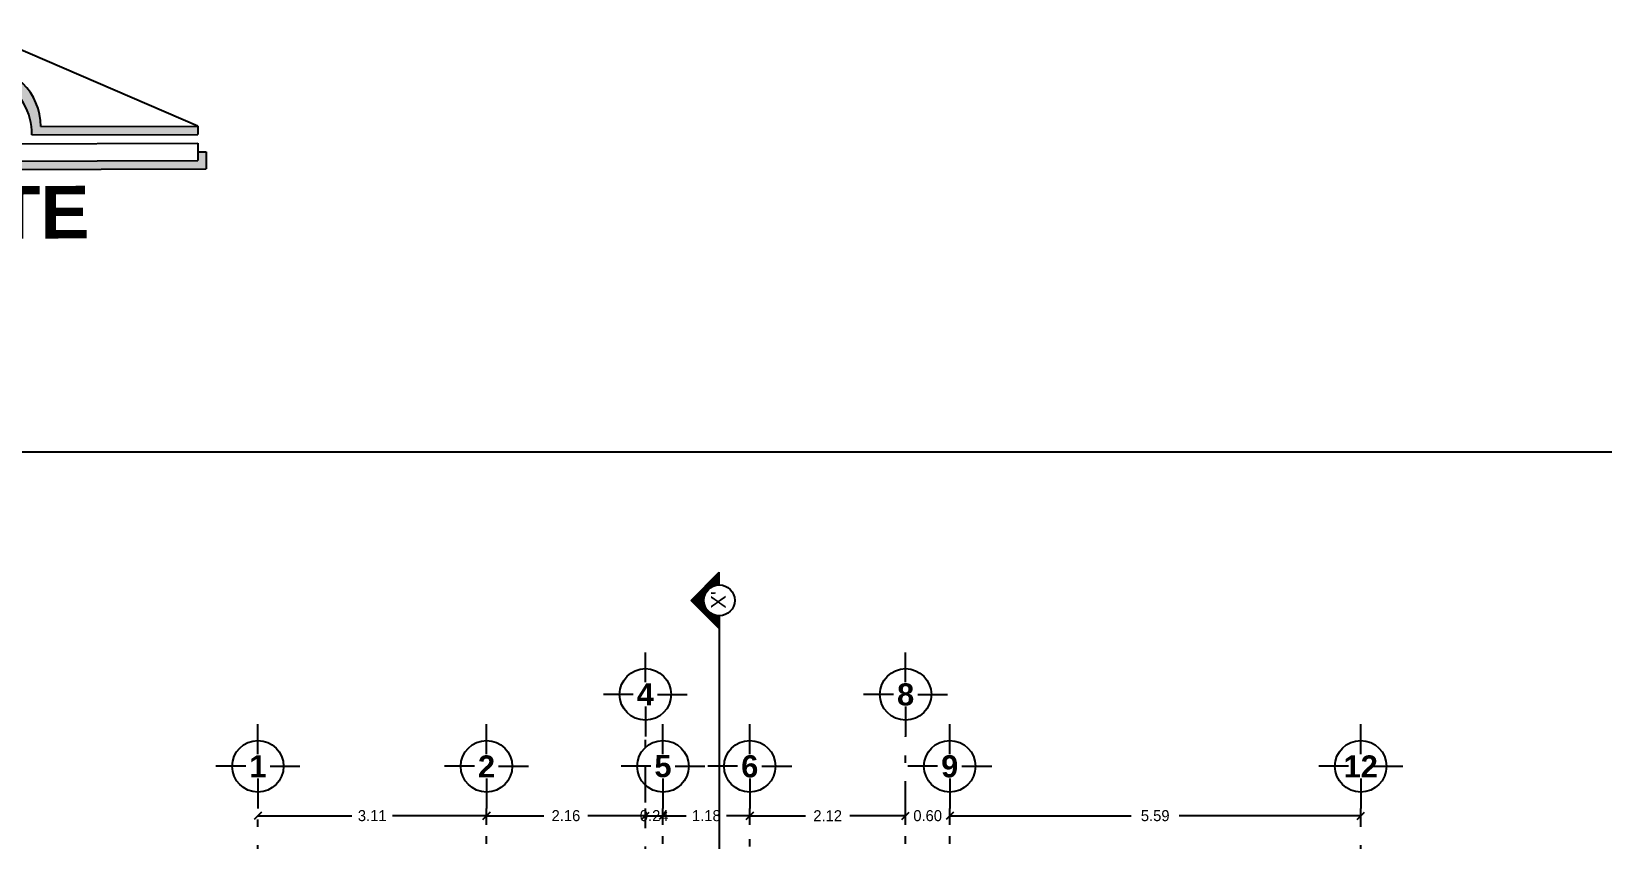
# Model space of a CAD drawing. Extents: x 12 to 127, y -37 to 29.
# Drawn here: x 57.34 to 78.71, y 17.68 to 28.66 of the extents above; entities that cross this region are included whole.
import ezdxf
from ezdxf.enums import TextEntityAlignment as Align

# ---------------------------------------------------------------- set-up
doc = ezdxf.new("R2010")
doc.units = 0
doc.header["$PDMODE"] = 34
doc.linetypes.add('DASHDOT', pattern=[1, 0.5, -0.25, 0, -0.25])
doc.layers.get('0').update_dxf_attribs({"linetype": 'CONTINUOUS'})
doc.layers.get('DEFPOINTS').update_dxf_attribs({"linetype": 'CONTINUOUS'})
for name, color, linetype in [('CEXT', 5, 'CONTINUOUS'), ('EJES', 10, 'DASHDOT'), ('TEJES', 7, 'CONTINUOUS'), ('UBICACION', 1, 'CONTINUOUS')]:
    doc.layers.add(name, color=color, linetype=linetype)
doc.styles.add('ARIAL', font='ARIAL.TTF')
doc.styles.add('EJES', font='swisseb.ttf')
doc.dimstyles.new('CEXT', dxfattribs={"dimtxt": 0.15, "dimasz": 0.1, "dimexe": 0.1, "dimexo": 0.15, "dimgap": 0.1, "dimtad": 0, "dimtih": 1, "dimtoh": 1, "dimzin": 0, "dimtxsty": 'STANDARD', "dimblk": 'COT', "dimblk1": 'OBLIQUE', "dimblk2": 'OBLIQUE', "dimsah": 1, "dimcen": 0.09, "dimse1": 1, "dimclrt": 7, "dimazin": 3, "dimtfac": 1, "dimtix": 1, "dimtmove": 0, "dimatfit": 3, "dimtolj": 1, "dimtzin": 0})

# ---------------------------------------------------------------- blocks, each defined once
blk = doc.blocks.new('NORTE')
h = blk.add_hatch(color=256)
h.paths.add_polyline_path([(1.2894, -0.7828), (1.2894, -0.6867), (1.2423, -0.6867), (1.2423, -0.7358), (-0.347, -0.7358), (-0.347, -0.7828)])
h.paths.add_polyline_path([(0.2957, -0.5868), (1.2423, -0.5868), (1.2423, -0.5397), (0.347, -0.5397, 0.662522), (-0.2415, -0.2906, -0.602428)])
for p, q in [((-1.2423, -0.5397), (0, 0)), ((1.2423, -0.5397), (0, 0)), ((-1.2423, -0.5397), (-0.347, -0.5397)), ((-1.2423, -0.5397), (-0.347, -0.5397)), ((0.2957, -0.5868), (1.2423, -0.5868)), ((0.347, -0.5397), (1.2423, -0.5397)), ((1.2423, -0.5397), (1.2423, -0.5868)), ((-1.2423, -0.6377), (1.2423, -0.6377)), ((-1.2423, -0.6377), (-1.2423, -0.7358)), ((1.2423, -0.6377), (1.2423, -0.7358)), ((1.2423, -0.6867), (1.2894, -0.6867)), ((1.2894, -0.6867), (1.2894, -0.7828)), ((-1.2423, -0.7358), (1.2423, -0.7358)), ((-0.347, -0.7358), (-0.347, -0.7828)), ((-0.347, -0.7828), (1.2894, -0.7828))]:
    blk.add_line(p, q)
for centre, start, end in [((0, -0.5397), 0, 180), ((-0.0512, -0.5807), 358.99594, 123.25975)]:
    blk.add_arc(centre, 0.347, start, end)
at = {"ltscale": 0.5, "style": 'EJES'}
blk.add_text('NORTE', height=0.3, dxfattribs=at).set_placement((-0.844, -1.1782, 0.073))
blk = doc.blocks.new('_OBLIQUE')
at = {"color": 0, "linetype": 'BYBLOCK'}
blk.add_line((-0.5, -0.5), (0.5, 0.5), dxfattribs=at)
blk = doc.blocks.new('*D122')
at = {"color": 0, "linetype": 'BYBLOCK'}
for p, q in [((60.425, 18), (61.705, 18)), ((63.535, 18), (62.255, 18)), ((63.535, 17.874), (63.535, 18.1))]:
    blk.add_line(p, q, dxfattribs=at)
at = {"layer": 'DEFPOINTS', "color": 0, "linetype": 'BYBLOCK'}
for p in [(63.535, 18), (60.425, 17.724), (63.535, 17.724)]:
    blk.add_point(p, dxfattribs=at)
at = {"color": 0, "linetype": 'BYBLOCK', "xscale": 0.1, "yscale": 0.1, "zscale": 0.1, "rotation": 180}
blk.add_blockref('_OBLIQUE', (60.425, 18), dxfattribs=at)
at = {"color": 0, "linetype": 'BYBLOCK', "xscale": 0.1, "yscale": 0.1, "zscale": 0.1}
blk.add_blockref('_OBLIQUE', (63.535, 18), dxfattribs=at)
at = {"color": 7, "linetype": 'BYBLOCK', "insert": (61.98, 18), "char_height": 0.15, "attachment_point": 5}
blk.add_mtext('\\A1;3.11', dxfattribs=at)
blk = doc.blocks.new('COT')
blk.add_circle((0, 0), 1)
blk = doc.blocks.new('*D125')
at = {"color": 0, "linetype": 'BYBLOCK'}
for p, q in [((67.115, 18), (67.875, 18)), ((69.235, 18), (68.475, 18)), ((69.235, 17.874), (69.235, 18.1))]:
    blk.add_line(p, q, dxfattribs=at)
at = {"layer": 'DEFPOINTS', "color": 0, "linetype": 'BYBLOCK'}
for p in [(69.235, 18), (67.115, 17.724), (69.235, 17.724)]:
    blk.add_point(p, dxfattribs=at)
at = {"color": 0, "linetype": 'BYBLOCK', "xscale": 0.1, "yscale": 0.1, "zscale": 0.1, "rotation": 180}
blk.add_blockref('_OBLIQUE', (67.115, 18), dxfattribs=at)
at = {"color": 0, "linetype": 'BYBLOCK', "xscale": 0.1, "yscale": 0.1, "zscale": 0.1}
blk.add_blockref('_OBLIQUE', (69.235, 18), dxfattribs=at)
at = {"color": 7, "linetype": 'BYBLOCK', "insert": (68.175, 18), "char_height": 0.15, "attachment_point": 5}
blk.add_mtext('\\A1;2.12', dxfattribs=at)
blk = doc.blocks.new('*D123')
at = {"color": 0, "linetype": 'BYBLOCK'}
for p, q in [((63.535, 18), (64.315, 18)), ((65.695, 18), (64.915, 18)), ((65.695, 17.863), (65.695, 18.1))]:
    blk.add_line(p, q, dxfattribs=at)
at = {"layer": 'DEFPOINTS', "color": 0, "linetype": 'BYBLOCK'}
for p in [(65.695, 18), (63.535, 17.724), (65.695, 17.713)]:
    blk.add_point(p, dxfattribs=at)
at = {"color": 0, "linetype": 'BYBLOCK', "xscale": 0.1, "yscale": 0.1, "zscale": 0.1, "rotation": 180}
blk.add_blockref('_OBLIQUE', (63.535, 18), dxfattribs=at)
at = {"color": 0, "linetype": 'BYBLOCK', "xscale": 0.1, "yscale": 0.1, "zscale": 0.1}
blk.add_blockref('_OBLIQUE', (65.695, 18), dxfattribs=at)
at = {"color": 7, "linetype": 'BYBLOCK', "insert": (64.615, 18), "char_height": 0.15, "attachment_point": 5}
blk.add_mtext('\\A1;2.16', dxfattribs=at)
blk = doc.blocks.new('*D126')
at = {"color": 0, "linetype": 'BYBLOCK'}
for p, q in [((65.935, 18), (66.25, 18)), ((67.115, 18), (66.8, 18)), ((67.115, 17.874), (67.115, 18.1))]:
    blk.add_line(p, q, dxfattribs=at)
at = {"layer": 'DEFPOINTS', "color": 0, "linetype": 'BYBLOCK'}
for p in [(67.115, 18), (65.935, 17.724), (67.115, 17.724)]:
    blk.add_point(p, dxfattribs=at)
at = {"color": 0, "linetype": 'BYBLOCK', "xscale": 0.1, "yscale": 0.1, "zscale": 0.1, "rotation": 180}
blk.add_blockref('_OBLIQUE', (65.935, 18), dxfattribs=at)
at = {"color": 0, "linetype": 'BYBLOCK', "xscale": 0.1, "yscale": 0.1, "zscale": 0.1}
blk.add_blockref('_OBLIQUE', (67.115, 18), dxfattribs=at)
at = {"color": 7, "linetype": 'BYBLOCK', "insert": (66.525, 18), "char_height": 0.15, "attachment_point": 5}
blk.add_mtext('\\A1;1.18', dxfattribs=at)
blk = doc.blocks.new('*D124')
at = {"color": 0, "linetype": 'BYBLOCK'}
for p, q in [((69.835, 18), (72.305, 18)), ((75.425, 18), (72.955, 18)), ((75.425, 17.874), (75.425, 18.1))]:
    blk.add_line(p, q, dxfattribs=at)
at = {"layer": 'DEFPOINTS', "color": 0, "linetype": 'BYBLOCK'}
for p in [(75.425, 18), (69.835, 17.724), (75.425, 17.724)]:
    blk.add_point(p, dxfattribs=at)
at = {"color": 0, "linetype": 'BYBLOCK', "xscale": 0.1, "yscale": 0.1, "zscale": 0.1, "rotation": 180}
blk.add_blockref('_OBLIQUE', (69.835, 18), dxfattribs=at)
at = {"color": 0, "linetype": 'BYBLOCK', "xscale": 0.1, "yscale": 0.1, "zscale": 0.1}
blk.add_blockref('_OBLIQUE', (75.425, 18), dxfattribs=at)
at = {"color": 7, "linetype": 'BYBLOCK', "insert": (72.63, 18), "char_height": 0.15, "attachment_point": 5}
blk.add_mtext('\\A1;5.59', dxfattribs=at)
blk = doc.blocks.new('*D127')
at = {"color": 0, "linetype": 'BYBLOCK'}
for p, q in [((65.695, 18), (65.595, 18)), ((65.695, 18), (65.935, 18)), ((65.935, 17.874), (65.935, 18.1)), ((65.935, 18), (66.035, 18))]:
    blk.add_line(p, q, dxfattribs=at)
at = {"layer": 'DEFPOINTS', "color": 0, "linetype": 'BYBLOCK'}
for p in [(65.935, 18), (65.695, 17.724), (65.935, 17.724)]:
    blk.add_point(p, dxfattribs=at)
at = {"color": 0, "linetype": 'BYBLOCK', "xscale": 0.1, "yscale": 0.1, "zscale": 0.1}
blk.add_blockref('_OBLIQUE', (65.695, 18), dxfattribs=at)
at = {"color": 0, "linetype": 'BYBLOCK', "xscale": 0.1, "yscale": 0.1, "zscale": 0.1, "rotation": 180}
blk.add_blockref('_OBLIQUE', (65.935, 18), dxfattribs=at)
at = {"color": 7, "linetype": 'BYBLOCK', "insert": (65.815, 18), "char_height": 0.15, "attachment_point": 5}
blk.add_mtext('\\A1;0.24', dxfattribs=at)
blk = doc.blocks.new('*D129')
at = {"color": 0, "linetype": 'BYBLOCK'}
for p, q in [((69.235, 18), (69.135, 18)), ((69.835, 17.874), (69.835, 18.1)), ((69.835, 18), (69.935, 18))]:
    blk.add_line(p, q, dxfattribs=at)
at = {"layer": 'DEFPOINTS', "color": 0, "linetype": 'BYBLOCK'}
for p in [(69.835, 18), (69.235, 17.724), (69.835, 17.724)]:
    blk.add_point(p, dxfattribs=at)
at = {"color": 0, "linetype": 'BYBLOCK', "xscale": 0.1, "yscale": 0.1, "zscale": 0.1}
blk.add_blockref('_OBLIQUE', (69.235, 18), dxfattribs=at)
at = {"color": 0, "linetype": 'BYBLOCK', "xscale": 0.1, "yscale": 0.1, "zscale": 0.1, "rotation": 180}
blk.add_blockref('_OBLIQUE', (69.835, 18), dxfattribs=at)
at = {"color": 7, "linetype": 'BYBLOCK', "insert": (69.535, 18), "char_height": 0.15, "attachment_point": 5}
blk.add_mtext('\\A1;0.60', dxfattribs=at)
blk = doc.blocks.new('*X92')
at = {"color": 0}
for p, q in [((-0.38, 0), (0, 0.38)), ((-0.371, 0), (0.004, 0.376)), ((-0.362, 0), (0.009, 0.371)), ((-0.354, 0), (0.013, 0.367)), ((-0.345, 0), (0.018, 0.362)), ((-0.336, 0), (0.022, 0.358)), ((-0.327, 0), (0.027, 0.354)), ((-0.318, 0), (0.031, 0.349)), ((-0.309, 0), (0.036, 0.345)), ((-0.301, 0), (0.04, 0.341)), ((-0.118, 0.174), (0.044, 0.336)), ((-0.096, 0.187), (0.049, 0.332)), ((-0.08, 0.194), (0.053, 0.327)), ((-0.066, 0.199), (0.058, 0.323)), ((-0.053, 0.203), (0.062, 0.319)), ((-0.042, 0.206), (0.067, 0.314)), ((-0.031, 0.208), (0.071, 0.31)), ((-0.021, 0.209), (0.076, 0.305)), ((-0.011, 0.21), (0.08, 0.301)), ((-0.002, 0.21), (0.084, 0.297)), ((0.007, 0.21), (0.089, 0.292)), ((0.015, 0.209), (0.093, 0.288)), ((0.023, 0.209), (0.098, 0.283)), ((0.031, 0.208), (0.102, 0.279)), ((0.039, 0.206), (0.107, 0.275)), ((0.046, 0.205), (0.111, 0.27)), ((0.053, 0.203), (0.116, 0.266)), ((0.06, 0.201), (0.12, 0.261)), ((0.067, 0.199), (0.125, 0.257)), ((0.073, 0.197), (0.129, 0.253)), ((0.079, 0.194), (0.133, 0.248)), ((0.086, 0.192), (0.138, 0.244)), ((0.092, 0.189), (0.142, 0.24)), ((0.098, 0.186), (0.147, 0.235)), ((0.103, 0.183), (0.151, 0.231)), ((0.109, 0.18), (0.156, 0.226)), ((0.114, 0.176), (0.16, 0.222)), ((0.12, 0.173), (0.165, 0.218)), ((-0.292, 0), (-0.174, 0.118)), ((-0.283, 0), (-0.187, 0.096)), ((-0.274, 0), (-0.194, 0.08)), ((-0.265, 0), (-0.199, 0.066)), ((-0.256, 0), (-0.203, 0.053)), ((-0.247, 0), (-0.206, 0.042)), ((-0.239, 0), (-0.208, 0.031)), ((-0.23, 0), (-0.209, 0.021)), ((-0.221, 0), (-0.21, 0.011)), ((-0.212, 0), (-0.21, 0.002)), ((0.125, 0.169), (0.169, 0.213)), ((0.13, 0.165), (0.173, 0.209)), ((0.135, 0.161), (0.178, 0.204)), ((0.139, 0.157), (0.182, 0.2)), ((0.144, 0.153), (0.187, 0.196)), ((0.148, 0.148), (0.191, 0.191)), ((0.153, 0.144), (0.196, 0.187)), ((0.157, 0.139), (0.2, 0.182)), ((0.161, 0.135), (0.205, 0.178)), ((0.165, 0.13), (0.209, 0.174)), ((0.169, 0.125), (0.213, 0.169)), ((0.173, 0.12), (0.218, 0.165)), ((0.176, 0.114), (0.222, 0.161)), ((0.18, 0.109), (0.227, 0.156)), ((0.183, 0.103), (0.231, 0.152)), ((0.186, 0.098), (0.236, 0.147)), ((0.189, 0.092), (0.24, 0.143)), ((0.192, 0.086), (0.245, 0.139)), ((0.194, 0.079), (0.249, 0.134)), ((0.197, 0.073), (0.254, 0.13)), ((0.199, 0.067), (0.258, 0.125)), ((0.201, 0.06), (0.262, 0.121)), ((0.203, 0.053), (0.267, 0.117)), ((0.205, 0.046), (0.271, 0.112)), ((0.206, 0.039), (0.276, 0.108)), ((0.208, 0.031), (0.28, 0.103)), ((0.209, 0.023), (0.285, 0.099)), ((0.209, 0.015), (0.289, 0.095)), ((0.21, 0.007), (0.294, 0.09)), ((0.212, 0), (0.298, 0.086)), ((0.221, 0), (0.302, 0.081)), ((0.23, 0), (0.307, 0.077)), ((0.239, 0), (0.311, 0.073)), ((0.247, 0), (0.316, 0.068)), ((0.256, 0), (0.32, 0.064)), ((0.265, 0), (0.325, 0.06)), ((0.274, 0), (0.329, 0.055)), ((0.283, 0), (0.334, 0.051)), ((0.292, 0), (0.338, 0.046)), ((0.301, 0), (0.342, 0.042)), ((0.309, 0), (0.347, 0.038)), ((0.318, 0), (0.351, 0.033)), ((0.327, 0), (0.356, 0.029)), ((0.336, 0), (0.36, 0.024)), ((0.345, 0), (0.365, 0.02)), ((0.354, 0), (0.369, 0.016)), ((0.362, 0), (0.374, 0.011)), ((0.371, 0), (0.378, 0.007)), ((0.38, 0), (0.383, 0.002))]:
    blk.add_line(p, q, dxfattribs=at)

msp = doc.modelspace()

# ---------------------------------------------------------------- linework, layer by layer
for p, q in [((66.319, 20.925), (66.701, 21.312)), ((66.701, 21.137), (66.701, 21.312)), ((66.701, 20.546), (66.319, 20.925)), ((66.701, 20.546), (66.701, 20.717))]:
    msp.add_line(p, q)
at = {"color": 1}
msp.add_line((66.702, -1.842), (66.702, 20.717), dxfattribs=at)
msp.add_arc((66.701, 20.927), 0.21, 90, 89.99999478174881)
at = {"layer": 'DEFPOINTS'}
msp.add_lwpolyline([(11.961, -37.06), (101.961, -37.06), (101.961, 22.94), (11.961, 22.94)], close=True, dxfattribs=at)
at = {"layer": 'EJES', "color": 5, "linetype": 'CONTINUOUS', "ltscale": 0.5}
for p, q in [((65.695, 19.814), (65.695, 20.22)), ((69.235, 19.814), (69.235, 20.22)), ((65.53, 19.649), (65.124, 19.649)), ((65.695, 19.484), (65.695, 19.078)), ((65.86, 19.649), (66.266, 19.649)), ((69.07, 19.649), (68.664, 19.649)), ((69.235, 19.484), (69.235, 19.078)), ((69.4, 19.649), (69.806, 19.649)), ((60.425, 18.837), (60.425, 19.243)), ((63.535, 18.837), (63.535, 19.243)), ((65.935, 18.837), (65.935, 19.243)), ((67.115, 18.837), (67.115, 19.243)), ((69.835, 18.837), (69.835, 19.243)), ((75.425, 18.837), (75.425, 19.243)), ((60.26, 18.672), (59.854, 18.672)), ((60.59, 18.672), (60.996, 18.672)), ((63.37, 18.672), (62.964, 18.672)), ((63.7, 18.672), (64.106, 18.672)), ((65.77, 18.672), (65.364, 18.672)), ((66.1, 18.672), (66.506, 18.672)), ((66.95, 18.672), (66.544, 18.672)), ((67.28, 18.672), (67.686, 18.672)), ((69.67, 18.672), (69.264, 18.672)), ((70, 18.672), (70.406, 18.672)), ((75.26, 18.672), (74.854, 18.672)), ((75.59, 18.672), (75.996, 18.672)), ((60.425, 18.507), (60.425, 18.1)), ((63.535, 18.507), (63.535, 18.1)), ((65.935, 18.507), (65.935, 18.1)), ((67.115, 18.507), (67.115, 18.1)), ((69.835, 18.507), (69.835, 18.1)), ((75.425, 18.507), (75.425, 18.1))]:
    msp.add_line(p, q, dxfattribs=at)
at = {"layer": 'EJES'}
for p, q in [((65.695, 9.38), (65.695, 19.078)), ((69.235, 12.47), (69.235, 19.078)), ((60.425, 17.1), (60.425, 18.1)), ((63.535, 12.47), (63.535, 18.1)), ((65.935, 12.47), (65.935, 18.1)), ((67.115, 8.03), (67.115, 18.1)), ((69.835, 12.47), (69.835, 18.1)), ((75.425, 17.1), (75.425, 18.1))]:
    msp.add_line(p, q, dxfattribs=at)
at = {"layer": 'EJES', "color": 5, "linetype": 'CONTINUOUS', "ltscale": 0.5}
for centre in [(65.695, 19.649), (69.235, 19.649), (60.425, 18.672), (63.535, 18.672), (65.935, 18.672), (67.115, 18.672), (69.835, 18.672), (75.425, 18.672)]:
    msp.add_circle(centre, 0.35, dxfattribs=at)

# ---------------------------------------------------------------- block references
at = {"rotation": 90}
msp.add_blockref('*X92', (66.701, 20.927), dxfattribs=at)
at = {"layer": 'UBICACION', "xscale": 2.383838092040395, "yscale": 2.383838092040395, "zscale": 2.383838092040395, "rotation": 0.1676451204281726}
msp.add_blockref('NORTE', (56.642, 28.651), dxfattribs=at)

# ---------------------------------------------------------------- texts
at = {"style": 'ARIAL'}
msp.add_text("X'", height=0.2, rotation=90, dxfattribs=at).set_placement((66.689, 20.933), align=Align.MIDDLE)
at = {"layer": 'TEJES', "ltscale": 0.5, "style": 'EJES'}
for s, p in [('4', (65.695, 19.649)), ('8', (69.235, 19.649)), ('1', (60.425, 18.672)), ('2', (63.535, 18.672)), ('5', (65.935, 18.672)), ('6', (67.115, 18.672)), ('9', (69.835, 18.672)), ('12', (75.425, 18.672))]:
    msp.add_text(s, height=0.3, dxfattribs=at).set_placement(p, align=Align.MIDDLE)

# ---------------------------------------------------------------- dimensions: what is measured, and where the dimension line sits
at = {"layer": 'CEXT'}
for base, p1, p2, override, picture, middle in [((63.535, 18), (60.425, 17.724), (63.535, 17.724), {"dimtxt": 0.15, "dimclrt": 7}, '*D122', (61.98, 18)), ((65.935, 18), (65.695, 17.724), (65.935, 17.724), {"dimtxt": 0.15, "dimse1": 1, "dimclrt": 7}, '*D127', (65.815, 18)), ((67.115, 18), (65.935, 17.724), (67.115, 17.724), {"dimtxt": 0.15, "dimse1": 1, "dimclrt": 7}, '*D126', (66.525, 18)), ((69.235, 18), (67.115, 17.724), (69.235, 17.724), {"dimtxt": 0.15, "dimse1": 1, "dimclrt": 7}, '*D125', (68.175, 18)), ((69.835, 18), (69.235, 17.724), (69.835, 17.724), {"dimtxt": 0.15, "dimse1": 1, "dimclrt": 7}, '*D129', (69.535, 18)), ((75.425, 18), (69.835, 17.724), (75.425, 17.724), {"dimtxt": 0.15, "dimse1": 1, "dimclrt": 7}, '*D124', (72.63, 18))]:
    dim = msp.add_linear_dim(base=base, p1=p1, p2=p2, angle=180, dimstyle='CEXT', override=override, dxfattribs=at)
    dim.commit()
    dim.dimension.update_dxf_attribs({"geometry": picture, "text_midpoint": middle})
dim = msp.add_linear_dim(base=(65.695, 18), p1=(63.535, 17.724), p2=(65.695, 17.713), dimstyle='CEXT', override={"dimtxt": 0.15, "dimse1": 1, "dimclrt": 7}, dxfattribs=at)
dim.commit()
dim.dimension.update_dxf_attribs({"geometry": '*D123', "text_midpoint": (64.615, 18)})

doc.saveas('drawing.dxf')
